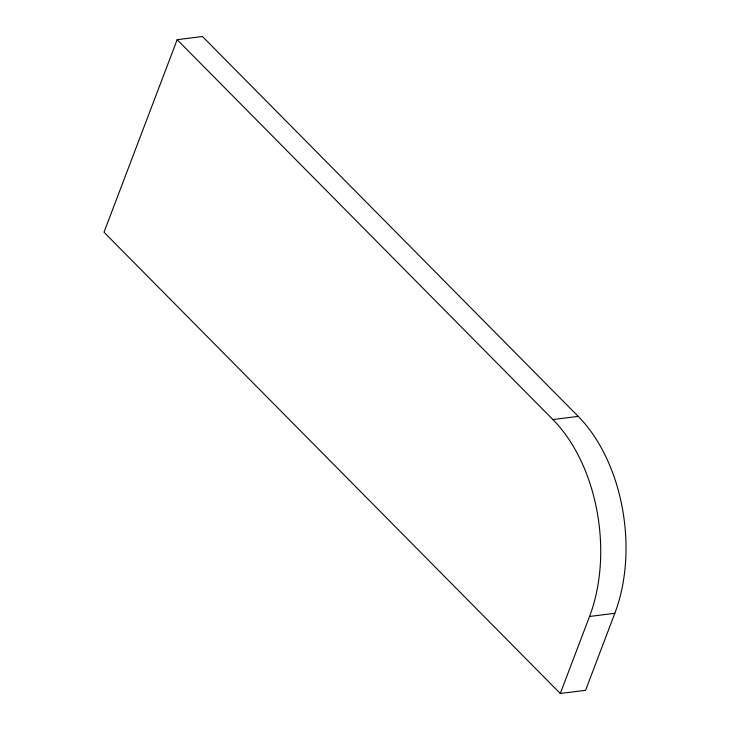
<?xml version="1.0" encoding="UTF-8"?>
<svg xmlns="http://www.w3.org/2000/svg" width="730" height="730" viewBox="0 0 730 730"><rect width="100%" height="100%" fill="white"/><g stroke="black" fill="none" stroke-linecap="round" stroke-linejoin="round"><path stroke-width="1.09" d="M177.153 39.694L104.016 232.231L560.284 693.5L585.579 690.306L614.833 613.291A141.985 90.666 82.8 0 0 578.197 416.374L202.447 36.5L177.153 39.694L552.902 419.567A141.985 90.666 82.8 0 1 589.539 616.485L560.284 693.5M552.902 419.567L578.197 416.374M589.539 616.485L614.833 613.291"/></g></svg>
